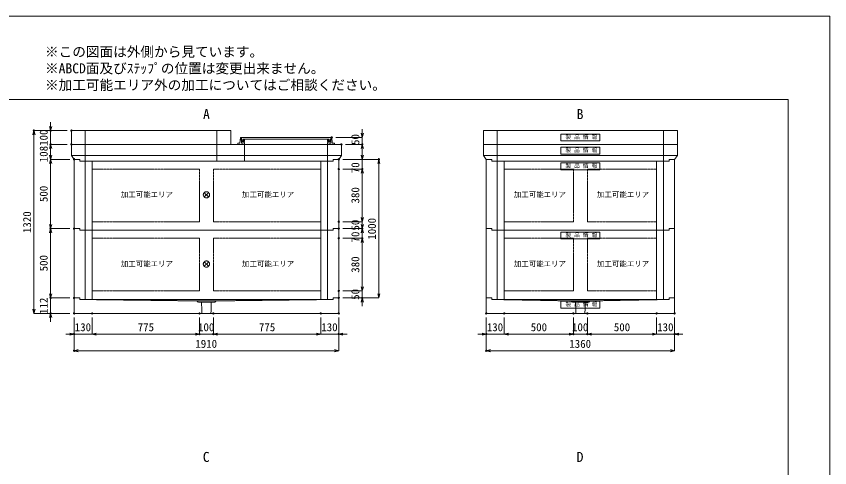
# Model space of a CAD drawing. Units: millimetres, scale not verified. Extents: x -4455 to 4455, y -3150 to 3150.
# Drawn here: x -1418 to 4455, y -109 to 3150 of the extents above; entities that cross this region are included whole.
import ezdxf
from ezdxf.enums import TextEntityAlignment as Align

# ---------------------------------------------------------------- set-up
doc = ezdxf.new("R2010")
doc.units = ezdxf.units.MM
doc.header["$LTSCALE"] = 20
doc.header["$PDMODE"] = 32
doc.header["$PDSIZE"] = 10
doc.linetypes.add('LONG_DASHED1', pattern=[7, 6, -1])
doc.linetypes.add('LONG_DOUBLE_CHAIN', pattern=[21.8, 18, -1, 0.6, -0.6, 0.6, -1])
for name, color, linetype, lineweight in [('0-0_D-TTL', 7, 'Continuous', 9), ('0-1_Defpoints', 7, 'Continuous', 9), ('0-3_D-TTL-TXT', 7, 'Continuous', 9), ('0-4_D-STR-TXT', 7, 'Continuous', 9), ('0-5_D-STR-DIM', 3, 'Continuous', 9), ('0-6_0', 7, 'Continuous', 9), ('0-7_D-STR', 7, 'Continuous', 9), ('0-8_D-STR-STR1', 7, 'LONG_DASHED1', 9), ('0-9_D-STR-STR5', 1, 'LONG_DOUBLE_CHAIN', 9), ('0-B_D-STR-STR4', 134, 'Continuous', 9)]:
    doc.layers.add(name, color=color, linetype=linetype, lineweight=lineweight)
doc.styles.add('ＭＳ ゴシック', font='')
doc.styles.get('ＭＳ ゴシック').set_extended_font_data('MS Gothic')

# ---------------------------------------------------------------- blocks, each defined once
blk = doc.blocks.new('A$C4DE05FD1')
at = {"layer": '0-0_D-TTL', "color": 134}
for p, q in [((4000, 76000), (114800, 76000)), ((114800, 76000), (114800, 4000))]:
    blk.add_line(p, q, dxfattribs=at)
at = {"layer": '0-1_Defpoints', "color": 134}
for p, q in [((0, 84000), (118800, 84000)), ((118800, 84000), (118800, 0))]:
    blk.add_line(p, q, dxfattribs=at)
at = {"layer": '0-3_D-TTL-TXT', "style": 'ＭＳ ゴシック'}
for s, p in [('※この図面は外側から見ています。', (43260.9, 79815.7)), ('※ABCD面及びｽﾃｯﾌﾟの位置は変更出来ません。', (43260.9, 78215.7)), ('※加工可能エリア外の加工についてはご相談ください。', (43260.9, 76615.7))]:
    blk.add_text(s, height=962.2, dxfattribs=at).set_placement(p, align=Align.BOTTOM_LEFT)
blk = doc.blocks.new('A$C31CA379A')
at = {"layer": '0-4_D-STR-TXT', "style": 'ＭＳ ゴシック'}
for s, p in [('A', (-325.9, -2190.5)), ('B', (35638.6, -2190.5)), ('C', (-351.4, -35190.5)), ('D', (35638.6, -35190.5))]:
    blk.add_text(s, height=962.2, dxfattribs=at).set_placement(p, align=Align.BOTTOM_LEFT)
blk = doc.blocks.new('A$C65632407')
at = {"layer": '0-7_D-STR', "linetype": 'LONG_DASHED1'}
for p, q in [((-9500, 0), (-9500, 2000)), ((9500, 0), (9500, 2000))]:
    blk.add_line(p, q, dxfattribs=at)
at = {"layer": '0-7_D-STR'}
blk.add_line((11500, 2000), (11500, 0), dxfattribs=at)
blk.add_lwpolyline([(11500, 2000), (-11500, 2000), (-11500, 0), (11500, 0)], dxfattribs=at)
blk = doc.blocks.new('A$C0EB83927')
at = {"layer": '0-7_D-STR'}
for p, q in [((-19100, 240), (-19100, -2000)), ((-19100, 240), (-18300, 240)), ((-18300, 0), (-18300, 240)), ((18300, 0), (-18300, 0)), ((19100, 240), (18300, 240)), ((18300, 0), (18300, 240)), ((19100, 240), (19100, -2000)), ((19100, -2000), (-19100, -2000))]:
    blk.add_line(p, q, dxfattribs=at)
at = {"layer": '0-7_D-STR', "linetype": 'LONG_DASHED1'}
for p, q in [((-17680, 0), (-1400, -200)), ((17680, 0), (1400, -200)), ((-1200, -380), (-1400, -200)), ((-1400, -200), (1400, -200)), ((-1200, -380), (1200, -380)), ((-653.3, -2000), (-705, -380)), ((653.3, -2000), (705, -380)), ((1200, -380), (1400, -200))]:
    blk.add_line(p, q, dxfattribs=at)
blk = doc.blocks.new('_Open30')
at = {"layer": '0-6_0'}
blk.add_line((0, 0), (-20, 0), dxfattribs=at)
blk.add_lwpolyline([(-20, 5.36), (0, 0), (-20, -5.36)], dxfattribs=at)
blk = doc.blocks.new('A$C3FC15DFF')
at = {"layer": '0-8_D-STR-STR1', "linetype": 'Continuous'}
blk.add_lwpolyline([(-2820, 0), (2820, 0), (2820, -1000), (-2820, -1000)], close=True, dxfattribs=at)
at = {"layer": '0-8_D-STR-STR1', "style": 'ＭＳ ゴシック'}
blk.add_text('製 品 情 報', height=577.3, dxfattribs=at).set_placement((-2149.6, -882.5), align=Align.BOTTOM_LEFT)
blk = doc.blocks.new('A$C08DA0B1C')
at = {"layer": '0-7_D-STR'}
blk.add_line((-14000, 2000), (-14000, 0), dxfattribs=at)
at = {"layer": '0-7_D-STR', "linetype": 'LONG_DASHED1'}
for p, q in [((-12000, 0), (-12000, 2000)), ((12000, 0), (12000, 2000))]:
    blk.add_line(p, q, dxfattribs=at)
at = {"layer": '0-7_D-STR'}
blk.add_lwpolyline([(-14000, 2000), (14000, 2000), (14000, 0), (-14000, 0)], dxfattribs=at)
at = {"layer": '0-8_D-STR-STR1'}
blk.add_blockref('A$C3FC15DFF', (0, 1500), dxfattribs=at)
blk = doc.blocks.new('A$C2CAB0034')
at = {"layer": '0-7_D-STR', "linetype": 'LONG_DASHED1'}
for p, q in [((-12000, 0), (-12000, 2400)), ((12000, 0), (12000, 2400))]:
    blk.add_line(p, q, dxfattribs=at)
at = {"layer": '0-7_D-STR'}
for p, q in [((14000, 820), (-14000, 820)), ((-13600, 240), (-12800, 240)), ((-12800, 0), (-12800, 240)), ((13600, 240), (12800, 240))]:
    blk.add_line(p, q, dxfattribs=at)
for points in [[(-14000, 2400), (14000, 2400), (14000, 820), (13600, 240)], [(-14000, 2400), (-14000, 820), (-13600, 240)], [(-12800, 0), (12800, 0), (12800, 240)]]:
    blk.add_lwpolyline(points, dxfattribs=at)
at = {"layer": '0-8_D-STR-STR1'}
blk.add_blockref('A$C3FC15DFF', (0, 2000), dxfattribs=at)
blk = doc.blocks.new('A$C35A123D8')
at = {"layer": '0-7_D-STR'}
for p, q in [((-13600, 240), (-13600, -2000)), ((-13600, 240), (-12800, 240)), ((-12800, 0), (-12800, 240)), ((-12800, 0), (12800, 0)), ((13600, 240), (12800, 240)), ((12800, 0), (12800, 240)), ((13600, 240), (13600, -2000)), ((-13600, -2000), (13600, -2000))]:
    blk.add_line(p, q, dxfattribs=at)
at = {"layer": '0-7_D-STR', "linetype": 'LONG_DASHED1'}
for p, q in [((-12180, 0), (-1400, -200)), ((12180, 0), (1400, -200)), ((-1200, -380), (-1400, -200)), ((1400, -200), (-1400, -200)), ((1200, -380), (-1200, -380)), ((-653.3, -2000), (-705, -380)), ((653.3, -2000), (705, -380)), ((1200, -380), (1400, -200))]:
    blk.add_line(p, q, dxfattribs=at)
at = {"layer": '0-8_D-STR-STR1'}
blk.add_blockref('A$C3FC15DFF', (0, -260), dxfattribs=at)
blk = doc.blocks.new('A$C35686FFE')
at = {"layer": '0-7_D-STR', "linetype": 'LONG_DASHED1'}
for p, q in [((-17500, 0), (-17500, 2400)), ((1500, 0), (1500, 2400)), ((5500, 0), (5500, 2400)), ((17500, 0), (17500, 2400))]:
    blk.add_line(p, q, dxfattribs=at)
at = {"layer": '0-7_D-STR'}
for p, q in [((-19500, 820), (19500, 820)), ((-19100, 240), (-18300, 240)), ((19100, 240), (18300, 240)), ((18300, 0), (18300, 240))]:
    blk.add_line(p, q, dxfattribs=at)
for points in [[(19500, 2400), (-19500, 2400), (-19500, 820), (-19100, 240)], [(19500, 2400), (19500, 820), (19100, 240)], [(18300, 0), (-18300, 0), (-18300, 240)]]:
    blk.add_lwpolyline(points, dxfattribs=at)
blk = doc.blocks.new('A$C5F914A78')
at = {"layer": '0-7_D-STR'}
for p, q in [((-13600, 240), (-12800, 240)), ((-13600, -9760), (-13600, 240)), ((-12800, 0), (-12800, 240)), ((-12800, 0), (12800, 0)), ((13600, 240), (12800, 240)), ((12800, 0), (12800, 240)), ((13600, -9760), (13600, 240)), ((-13600, -9760), (-12800, -9760)), ((-12800, -10000), (-12800, -9760)), ((-12800, -10000), (12800, -10000)), ((13600, -9760), (12800, -9760)), ((12800, -10000), (12800, -9760))]:
    blk.add_line(p, q, dxfattribs=at)
at = {"layer": '0-7_D-STR', "linetype": 'LONG_DASHED1'}
for p, q in [((-12000, -10000), (-12000, 0)), ((-11000, -10000), (-11000, 0)), ((11000, -10000), (11000, 0)), ((12000, -10000), (12000, 0))]:
    blk.add_line(p, q, dxfattribs=at)
at = {"layer": '0-9_D-STR-STR5'}
for p, q in [((-1000, -1160), (-11000, -1160)), ((-11000, -1160), (-11000, -8760)), ((-1000, -1120), (-1000, -8760)), ((1000, -1160), (11000, -1160)), ((1000, -1160), (1000, -8760)), ((11000, -1160), (11000, -8760)), ((-1000, -8760), (-11000, -8760)), ((1000, -8760), (11000, -8760))]:
    blk.add_line(p, q, dxfattribs=at)
at = {"layer": '0-8_D-STR-STR1'}
blk.add_blockref('A$C3FC15DFF', (0, -260), dxfattribs=at)
blk = doc.blocks.new('A$C284D0AE2')
at = {"layer": '0-B_D-STR-STR4'}
for p, q in [((-6980, 160), (-7000, 0)), ((-7000, 0), (7000, 0)), ((-6695.5, 160), (-6980, 160)), ((-6600, 1000), (-6655.6, 197.2)), ((-6500, 1000), (-6600, 1000)), ((-6442.7, 197.2), (-6500, 1000)), ((-6450, 1000), (-6450, 740)), ((-6450, 740), (-6438.3, 740)), ((-6418.4, 721.8), (-6390, 400)), ((-6235.7, 160), (-6402.8, 160)), ((-6390, 400), (-6290, 400)), ((-6290, 400), (-6230, 740)), ((-6230, 740), (6230, 740)), ((-6180, 740), (-6212.4, 401.3)), ((-6212.4, 401.3), (-6172.2, 401.3)), ((-6140, 680), (-6195.9, 195.4)), ((-6000, 740), (-6180, 740)), ((-6040, 680), (-6140, 680)), ((-6000, 0), (-6040, 680)), ((-6023.6, 401.3), (-5983.5, 401.3)), ((-5983.5, 401.3), (-6000, 740)), ((6000, 740), (6180, 740)), ((6212.4, 401.3), (6172.2, 401.3)), ((6180, 740), (6212.4, 401.3)), ((6235.7, 160), (6402.8, 160)), ((6695.5, 160), (6980, 160)), ((6980, 160), (7000, 0))]:
    blk.add_line(p, q, dxfattribs=at)
for points in [[(-6450, 1000), (6450, 1000), (6450, 740), (6438.3, 740)], [(6023.6, 401.3), (5983.5, 401.3), (6000, 740)], [(6000, 0), (6040, 680), (6140, 680), (6195.9, 195.4)], [(6418.4, 721.8), (6390, 400), (6290, 400), (6230, 740)], [(6442.7, 197.2), (6500, 1000), (6600, 1000), (6655.6, 197.2)]]:
    blk.add_lwpolyline(points, dxfattribs=at)
for centre, radius, start, end in [((-6695.5, 200), 40, 270, 356.0372), ((-6402.8, 200), 40, 184.08562, 270), ((-6438.3, 720), 20, 5.04245, 90), ((-6235.7, 200), 40, 270, 353.41806), ((6235.7, 200), 40, 186.58194, 270), ((6402.8, 200), 40, 270, 355.91438), ((6438.3, 720), 20, 90, 174.95755), ((6695.5, 200), 40, 183.9628, 270)]:
    blk.add_arc(centre, radius, start, end, dxfattribs=at)
blk = doc.blocks.new('A$C1C640AAB')
at = {"layer": '0-9_D-STR-STR5'}
for p, q in [((-318.2, -318.2), (318.2, 318.2)), ((-318.2, 318.2), (318.2, -318.2))]:
    blk.add_line(p, q, dxfattribs=at)
blk.add_circle((0, 0), 450, dxfattribs=at)
blk = doc.blocks.new('A$C1A463117')
at = {"layer": '0-7_D-STR'}
for p, q in [((-19100, 240), (-18300, 240)), ((-19100, -9760), (-19100, 240)), ((-18300, 0), (-18300, 240)), ((-18300, 0), (18300, 0)), ((19100, 240), (18300, 240)), ((18300, 0), (18300, 240)), ((19100, -9760), (19100, 240)), ((-19100, -9760), (-18300, -9760)), ((-18300, -10000), (-18300, -9760)), ((-18300, -10000), (18300, -10000)), ((19100, -9760), (18300, -9760)), ((18300, -10000), (18300, -9760))]:
    blk.add_line(p, q, dxfattribs=at)
at = {"layer": '0-7_D-STR', "linetype": 'LONG_DASHED1'}
for p, q in [((-17500, -10000), (-17500, 0)), ((-16500, -10000), (-16500, 0)), ((16500, -10000), (16500, 0)), ((17500, -10000), (17500, 0))]:
    blk.add_line(p, q, dxfattribs=at)
at = {"layer": '0-9_D-STR-STR5'}
for p, q in [((-16500, -1160), (-16500, -8760)), ((-1000, -1160), (-16500, -1160)), ((-1000, -1160), (-1000, -8760)), ((1000, -1160), (16500, -1160)), ((1000, -1160), (1000, -8760)), ((16500, -1160), (16500, -8760)), ((-1000, -8760), (-16500, -8760)), ((1000, -8760), (16500, -8760))]:
    blk.add_line(p, q, dxfattribs=at)
blk = doc.blocks.new('A$C30b7006d')
at = {"layer": '0-7_D-STR'}
blk.add_blockref('A$C1A463117', (0, 0), dxfattribs=at)
at = {"layer": '0-9_D-STR-STR5'}
blk.add_blockref('A$C1C640AAB', (0, -4880), dxfattribs=at)

msp = doc.modelspace()

# ---------------------------------------------------------------- linework, layer by layer
at = {"layer": '0-1_Defpoints'}
for p in [(-1290, 2325), (-1170, 2325), (-1020, 2325), (860, 2275), (-1170, 2225), (-1020, 2225), (930, 2225), (1080, 2225), (-1000, 2117), (-1000, 2117), (910, 2117), (910, 2117), (1200, 2117), (910, 2047), (910, 2047), (1080, 2047), (910, 1667), (-1170, 1617), (-1000, 1617), (-1000, 1617), (910, 1617), (1080, 1617), (910, 1547), (910, 1547), (1080, 1547), (-1170, 1117), (-1000, 1117), (-1000, 1117), (910, 1167), (910, 1117), (910, 1117), (1080, 1117), (-1170, 1005), (-1000, 1005), (-1000, 1005), (-1000, 1005), (-1000, 1005), (-870, 1005), (-95, 1005), (5, 1005), (780, 1005), (910, 1005), (1975, 1005), (1975, 1005), (2105, 1005), (2605, 1005), (2705, 1005), (3205, 1005), (3335, 1005), (-1000, 855), (-95, 855), (5, 855), (910, 855), (1975, 855), (2605, 855), (2705, 855), (3335, 855), (-1000, 735), (1975, 735)]:
    msp.add_point(p, dxfattribs=at)
at = {"layer": '0-5_D-STR-DIM'}
for p, q in [((-1170, 2355), (-1170, 2385)), ((-1050, 2325), (-1290, 2325)), ((-1290, 1035), (-1290, 2295)), ((-1050, 2325), (-1170, 2325)), ((-1170, 2225), (-1170, 2325)), ((1080, 2305), (1080, 2335)), ((890, 2275), (1080, 2275)), ((1080, 2275), (1080, 2225)), ((-1050, 2225), (-1170, 2225)), ((-1050, 2225), (-1170, 2225)), ((-1170, 2147), (-1170, 2195)), ((-1170, 2195), (-1170, 2165)), ((960, 2225), (1080, 2225)), ((1080, 2195), (1080, 2165)), ((1080, 2147), (1080, 2177)), ((-1030, 2117), (-1170, 2117)), ((-1030, 2117), (-1170, 2117)), ((940, 2117), (1200, 2117)), ((940, 2117), (1080, 2117)), ((1080, 2117), (1080, 2047)), ((-1170, 2087), (-1170, 1647)), ((1200, 1147), (1200, 2087)), ((940, 2047), (1080, 2047)), ((940, 2047), (1080, 2047)), ((1080, 2017), (1080, 1987)), ((1080, 1697), (1080, 2017)), ((1080, 1697), (1080, 1727)), ((940, 1667), (1080, 1667)), ((940, 1667), (1080, 1667)), ((1080, 1647), (1080, 1677)), ((1080, 1667), (1080, 1617)), ((-1030, 1617), (-1170, 1617)), ((-1030, 1617), (-1170, 1617)), ((-1170, 1587), (-1170, 1147)), ((940, 1617), (1080, 1617)), ((940, 1617), (1080, 1617)), ((1080, 1617), (1080, 1547)), ((1080, 1587), (1080, 1557)), ((940, 1547), (1080, 1547)), ((940, 1547), (1080, 1547)), ((1080, 1517), (1080, 1487)), ((1080, 1197), (1080, 1517)), ((-1170, 1147), (-1170, 1177)), ((1080, 1197), (1080, 1227)), ((-1030, 1117), (-1170, 1117)), ((-1170, 1117), (-1170, 1005)), ((-1030, 1117), (-1170, 1117)), ((940, 1167), (1080, 1167)), ((940, 1167), (1080, 1167)), ((940, 1117), (1200, 1117)), ((940, 1117), (1080, 1117)), ((1080, 1167), (1080, 1117)), ((1080, 1087), (1080, 1057)), ((-1030, 1005), (-1290, 1005)), ((-1030, 1005), (-1170, 1005)), ((-1170, 975), (-1170, 945)), ((-1000, 975), (-1000, 735)), ((-1000, 975), (-1000, 855)), ((-870, 975), (-870, 855)), ((-870, 975), (-870, 855)), ((-95, 975), (-95, 855)), ((-95, 975), (-95, 855)), ((5, 975), (5, 855)), ((5, 975), (5, 855)), ((780, 975), (780, 855)), ((780, 975), (780, 855)), ((910, 975), (910, 855)), ((910, 975), (910, 735)), ((1975, 975), (1975, 735)), ((1975, 975), (1975, 855)), ((2105, 975), (2105, 855)), ((2105, 975), (2105, 855)), ((2605, 975), (2605, 855)), ((2605, 975), (2605, 855)), ((2705, 975), (2705, 855)), ((2705, 975), (2705, 855)), ((3205, 975), (3205, 855)), ((3205, 975), (3205, 855)), ((3335, 975), (3335, 855)), ((3335, 975), (3335, 735)), ((-1030, 855), (-1060, 855)), ((-870, 855), (-1000, 855)), ((-840, 855), (-125, 855)), ((-840, 855), (-810, 855)), ((-125, 855), (-155, 855)), ((-95, 855), (5, 855)), ((750, 855), (35, 855)), ((35, 855), (65, 855)), ((750, 855), (720, 855)), ((780, 855), (910, 855)), ((940, 855), (970, 855)), ((1945, 855), (1915, 855)), ((2105, 855), (1975, 855)), ((2135, 855), (2575, 855)), ((2135, 855), (2165, 855)), ((2575, 855), (2545, 855)), ((2605, 855), (2705, 855)), ((3175, 855), (2735, 855)), ((2735, 855), (2765, 855)), ((3175, 855), (3145, 855)), ((3205, 855), (3335, 855)), ((3365, 855), (3395, 855)), ((880, 735), (-970, 735)), ((3305, 735), (2005, 735))]:
    msp.add_line(p, q, dxfattribs=at)

# ---------------------------------------------------------------- block references
at = {"layer": '0-0_D-TTL', "xscale": 0.075, "yscale": 0.075}
msp.add_blockref('A$C4DE05FD1', (-4455, -3150), dxfattribs=at)
at = {"layer": '0-4_D-STR-TXT', "xscale": 0.075, "yscale": 0.075}
msp.add_blockref('A$C31CA379A', (-45, 2550), dxfattribs=at)
at = {"layer": '0-5_D-STR-DIM', "xscale": 1.5, "yscale": 1.5}
for p, rotation in [((-1170, 2325), 270), ((-1290, 2325), 90), ((1080, 2275), 270), ((-1170, 2225), 90), ((-1170, 2225), 90), ((1080, 2225), 90), ((-1170, 2117), 270), ((-1170, 2117), 90), ((1080, 2117), 270), ((1200, 2117), 90), ((1080, 2047), 90), ((1080, 2047), 90), ((-1170, 1617), 270), ((1080, 1667), 270), ((1080, 1667), 270), ((1080, 1617), 270), ((-1170, 1617), 90), ((1080, 1617), 90), ((1080, 1547), 90), ((1080, 1547), 90), ((1080, 1167), 270), ((1080, 1167), 270), ((-1170, 1117), 270), ((-1170, 1117), 270), ((1080, 1117), 90), ((1200, 1117), 270), ((-1290, 1005), 270), ((-1170, 1005), 90), ((-870, 855), 180), ((-870, 855), 180), ((5, 855), 180), ((5, 855), 180), ((910, 855), 180), ((2105, 855), 180), ((2105, 855), 180), ((2705, 855), 180), ((2705, 855), 180), ((3335, 855), 180), ((-1000, 735), 180), ((1975, 735), 180)]:
    msp.add_blockref('_Open30', p, dxfattribs=dict(at, rotation=rotation))
for p in [(-1000, 855), (-95, 855), (-95, 855), (780, 855), (780, 855), (1975, 855), (2605, 855), (2605, 855), (3205, 855), (3205, 855), (910, 735), (3335, 735)]:
    msp.add_blockref('_Open30', p, dxfattribs=at)
at = {"layer": '0-7_D-STR', "yscale": 0.05}
for name, p, xscale in [('A$C65632407', (-445, 2225), -0.05), ('A$C08DA0B1C', (2655, 2225), 0.05), ('A$C35686FFE', (-45, 2105), 0.05), ('A$C2CAB0034', (2655, 2105), 0.05), ('A$C30b7006d', (-45, 2105), 0.05), ('A$C5F914A78', (2655, 2105), 0.05), ('A$C30b7006d', (-45, 1605), 0.05), ('A$C5F914A78', (2655, 1605), 0.05), ('A$C0EB83927', (-45, 1105), -0.05), ('A$C35A123D8', (2655, 1105), 0.05)]:
    msp.add_blockref(name, p, dxfattribs=dict(at, xscale=xscale))
at = {"layer": '0-B_D-STR-STR4', "xscale": 0.05, "yscale": 0.05}
msp.add_blockref('A$C284D0AE2', (530, 2225), dxfattribs=at)

# ---------------------------------------------------------------- texts
at = {"layer": '0-5_D-STR-DIM', "style": 'ＭＳ ゴシック'}
for s, p in [('100', (-1173.9, 2214.22)), ('50', (1076.1, 2220.85)), ('108', (-1173.9, 2096.27)), ('70', (1076.1, 2017.1)), ('500', (-1173.9, 1808.35)), ('380', (1076.1, 1798.35)), ('1320', (-1293.9, 1584.72)), ('50', (1076.1, 1602.85)), ('1000', (1196.1, 1536.72)), ('70', (1076.1, 1517.1)), ('500', (-1173.9, 1308.35)), ('380', (1076.1, 1298.35)), ('50', (1076.1, 1102.85)), ('112', (-1173.9, 1000.85))]:
    msp.add_text(s, height=57.77, rotation=90, dxfattribs=at).set_placement(p, align=Align.BOTTOM_LEFT)
for s, p in [('130', (-995.78, 858.9)), ('775', (-541.12, 858.9)), ('100', (-105.78, 858.9)), ('775', (333.88, 858.9)), ('130', (784.22, 858.9)), ('130', (1979.22, 858.9)), ('500', (2296.35, 858.9)), ('100', (2594.22, 858.9)), ('500', (2896.35, 858.9)), ('130', (3209.22, 858.9)), ('1910', (-125.28, 738.9)), ('1360', (2574.72, 738.9))]:
    msp.add_text(s, height=57.77, dxfattribs=at).set_placement(p, align=Align.BOTTOM_LEFT)
at = {"layer": '0-9_D-STR-STR5', "style": 'ＭＳ ゴシック'}
for p in [(-662.98, 1832.03), (212.02, 1832.03), (2174.52, 1832.03), (2774.52, 1832.03), (-662.98, 1332.03), (212.02, 1332.03), (2174.52, 1332.03), (2774.52, 1332.03)]:
    msp.add_text('加工可能エリア', height=38.42, dxfattribs=at).set_placement(p, align=Align.BOTTOM_LEFT)

doc.saveas('drawing.dxf')
